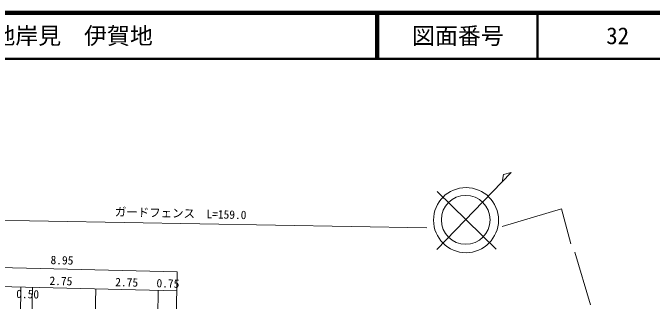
# Model space of a CAD drawing. Units: millimetres, scale not verified, with parts at other scales. Extents: x 40000 to 680000, y 20000 to 380000.
# Drawn here: x 429468 to 569035, y 317174 to 380000 of the extents above; entities that cross this region are included whole.
import ezdxf
from ezdxf.enums import TextEntityAlignment as Align

# ---------------------------------------------------------------- set-up
doc = ezdxf.new("R2010")
doc.units = ezdxf.units.MM
doc.header["$LTSCALE"] = 1000
doc.linetypes.add('CHAIN', pattern=[18.5, 12, -1.5, 3.5, -1.5])
for name, color, linetype, lineweight in [('M-BGD', 7, 'Continuous', 13), ('M-BMK', 2, 'CHAIN', 13), ('M-BMK-SRVR', 3, 'Continuous', 13), ('M-STR-HTXT', 7, 'Continuous', 13), ('M-TTL', 2, 'Continuous', 140), ('M-TTL-LINE', 7, 'Continuous', 50)]:
    doc.layers.add(name, color=color, linetype=linetype, lineweight=lineweight)
doc.layers.add('M-TTL-TXT', color=7, linetype='Continuous')
doc.styles.add('ＭＳ ゴシック', font='')
doc.styles.get('ＭＳ ゴシック').set_extended_font_data('MS Gothic')

msp = doc.modelspace()

# ---------------------------------------------------------------- linework, layer by layer
at = {"layer": 'M-BGD'}
for p, q in [((420300, 320490), (465284, 319449)), ((431251, 320237), (430883, 301962)), ((433792, 320178), (433337, 300354)), ((447583, 319859), (447131, 299386)), ((461230, 319543), (460768, 299647))]:
    msp.add_line(p, q, dxfattribs=at)
msp.add_lwpolyline([(419835, 300797), (420398, 324669), (465380, 323568), (464808, 298909)], dxfattribs=at)
at = {"layer": 'M-BMK'}
msp.add_line((552172, 327870), (568663, 271597), dxfattribs=at)
at = {"layer": 'M-BMK-SRVR'}
msp.add_line((522065, 341105), (534955, 328482), dxfattribs=at)
msp.add_lwpolyline([(522035, 328422), (538282, 345174), (536559, 344788), (536264, 343093)], dxfattribs=at)
for centre, radius in [((528391, 334838), 7094), ((528332, 334897), 5324)]:
    msp.add_circle(centre, radius, dxfattribs=at)
at = {"layer": 'M-STR-HTXT'}
for points in [[(536282, 333456), (549243, 337318), (551303, 329679)], [(401516, 282416), (404132, 335183), (519835, 333147)]]:
    msp.add_lwpolyline(points, dxfattribs=at)
at = {"layer": 'M-TTL'}
msp.add_line((680000, 380000), (40000, 380000), dxfattribs=at)
at = {"layer": 'M-TTL-LINE'}
for p, q in [((508747, 380000), (508747, 370000)), ((509247, 380000), (509247, 370000)), ((543997, 380000), (543997, 370000)), ((40000, 370000), (680000, 370000))]:
    msp.add_line(p, q, dxfattribs=at)

# ---------------------------------------------------------------- texts
at = {"layer": 'M-BGD', "style": 'ＭＳ ゴシック'}
for s, p in [('8.95', (440169, 324646)), ('2.75', (439941, 320115)), ('2.75', (454296, 319832)), ('0.75', (463294, 319586)), ('0.50', (432685, 317259))]:
    msp.add_text(s, height=1833, rotation=358.598, dxfattribs=at).set_placement(p, align=Align.BOTTOM_CENTER)
at = {"layer": 'M-STR-HTXT', "style": 'ＭＳ ゴシック'}
msp.add_text('ガードフェンス\u3000L=159.0', height=1833, rotation=358.588, dxfattribs=at).set_placement((466073, 334847), align=Align.BOTTOM_CENTER)
at = {"layer": 'M-TTL-TXT', "style": 'ＭＳ ゴシック'}
msp.add_text('山口市徳地岸見\u3000伊賀地', height=3666, dxfattribs=at).set_placement((405024, 375000), align=Align.MIDDLE_LEFT)
for s, p in [('図面番号', (526622, 375000)), ('32', (561497, 375000))]:
    msp.add_text(s, height=3666, dxfattribs=at).set_placement(p, align=Align.MIDDLE_CENTER)

doc.saveas('drawing.dxf')
